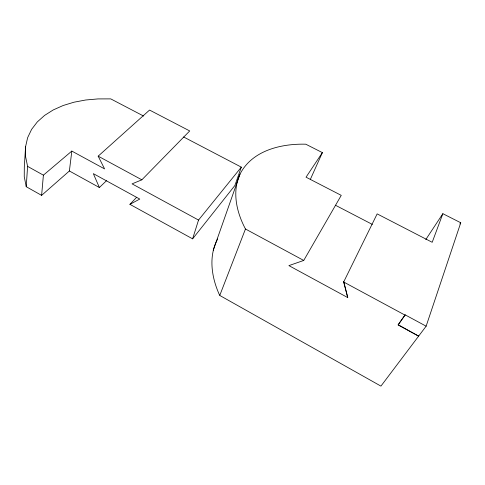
<?xml version="1.0" encoding="UTF-8"?>
<svg xmlns="http://www.w3.org/2000/svg" width="485" height="485" viewBox="0 0 485 485"><rect width="100%" height="100%" fill="white"/><g stroke="black" fill="none" stroke-linecap="round" stroke-linejoin="round"><path stroke-width="0.73" d="M143.584 116.048L110.75 98.885L97.97 98.916L85.675 100.001L73.999 102.202L63.129 105.518L53.259 109.931L44.59 115.412L37.309 121.917L31.604 129.374L27.639 137.673L25.572 146.712L25.529 156.334L27.584 166.367L26.232 186.713L41.613 195.364L69.385 170.981L71.822 151.077L104.59 168.913L98.17 156.164L149.562 110.065L189.714 130.944L141.85 179.82L132.065 183.863L198.535 220.063L192.606 238.844L129.913 204.337L136.667 197.28M25.572 146.712L24.311 167.052L24.25 176.692L26.232 186.713M41.613 195.364L43.395 175.164L71.822 151.077M217.662 238.966C208.132 256.51 211.63 278.002 219.705 295.42L380.931 386.115L426.139 326.181L460.75 222.76L442.853 213.691L425.794 239.578M240.014 174.109C231.775 191.89 236.662 212.424 245.465 228.999L303.737 260.445L341.246 195.358L306.035 177.189L322.379 152.617L305.78 144.203C281.209 143.554 252.127 150.411 240.014 174.109L213.236 250.272M183.609 136.97L241.318 167.143L234.885 185.494L192.606 238.844M405.151 314.856L398.197 324.707L418.707 336.172L398.094 324.974L405.151 314.856L426.139 326.181M442.853 213.691L432.196 242.294L377.154 213.885L343.659 281.997L347.751 297.59L288.902 265.616L303.737 260.445M245.465 228.999L219.85 295.201M310.333 179.414L322.379 152.617M459.889 223.997L460.75 222.76M198.535 220.063L241.318 167.143M69.385 170.981L99.376 187.519L106.47 180.735M129.913 204.337L139.777 199.068L93.338 173.642L99.376 187.519M335.432 205.234L372.347 224.416M343.659 281.997L405.054 315.129M98.17 156.164L141.85 179.82M27.584 166.367L43.395 175.164M343.78 281.749L347.751 297.59"/></g></svg>
